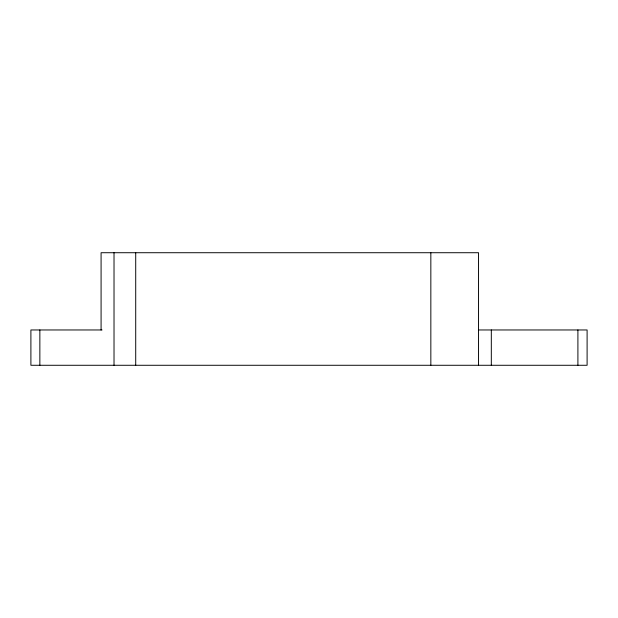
<?xml version="1.0" encoding="UTF-8"?>
<svg xmlns="http://www.w3.org/2000/svg" width="618" height="618" viewBox="0 0 618 618"><rect width="100%" height="100%" fill="white"/><g stroke="black" fill="none" stroke-linecap="round" stroke-linejoin="round"><path stroke-width="0.93" d="M102.032 329.966L30.9 329.966L30.9 365.277L587.1 365.277L587.1 329.966L478.541 329.966M577.907 329.966L577.907 365.277M491.318 329.966L491.318 365.277M478.541 365.277L478.541 252.723L101.082 252.723L101.082 329.966M430.839 252.723L430.839 365.277M135.713 252.723L135.713 365.277M114.021 252.723L114.021 365.277M39.861 329.966L39.861 365.277"/></g></svg>
